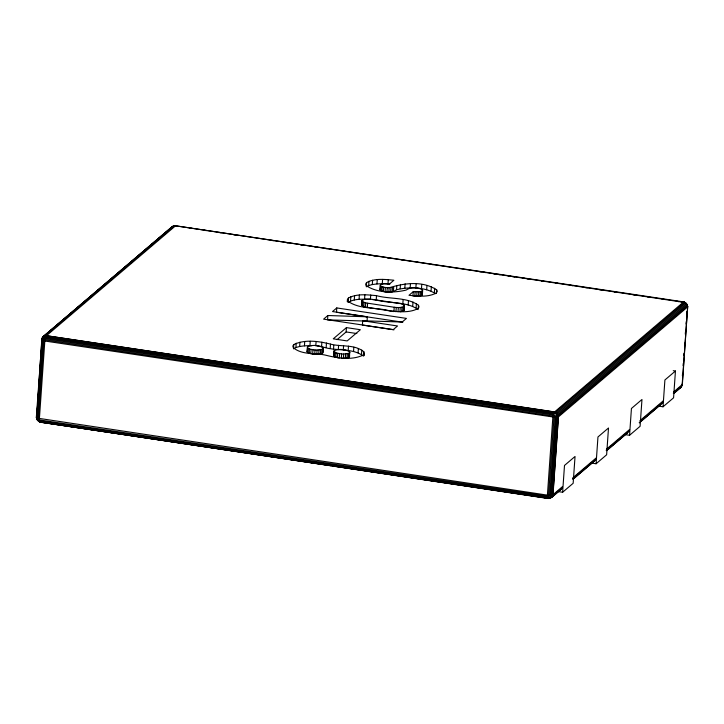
<?xml version="1.0" encoding="UTF-8"?>
<svg xmlns="http://www.w3.org/2000/svg" width="724" height="724" viewBox="0 0 724 724"><rect width="100%" height="100%" fill="white"/><g stroke="black" fill="none" stroke-linecap="round" stroke-linejoin="round"><path stroke-width="1.09" d="M562.503 486.609L553.027 494.673L547.407 495.144L36.725 418.038L41.757 339.891L42.562 337.167L172.448 226.458L174.457 225.635L684.225 301.989L686.56 303.7L687.61 306.94L558.466 416.861L556.276 417.467L44.825 341.013L41.757 339.891L42.562 337.167L172.448 226.458M118.555 433.767L40.064 422.173L38.282 421.124L37.404 418.354L42.843 340.542L44.245 335.827L173.389 225.906L176.421 226.123L175.905 225.508L46.092 336.008L44.825 341.013L39.386 418.825L39.775 422.011L548.095 498.492L551.552 497.542L561.028 489.478M293.473 348.859L293.772 344.543C305.103 339.14 318.696 341.212 330.497 344.099C341.23 347.049 354.488 344.045 363.846 351.764L364.253 355.602M294.279 348.416L295.908 347.52L296.207 343.194M295.908 347.52L299.646 346.488L299.953 342.171M299.646 346.488L304.433 345.846L304.732 341.52M307.057 351.502L307.7 346.633C312.46 344.696 318.651 345.067 323.04 347.773L322.596 353.24C317.836 355.167 311.646 354.796 307.257 352.099L307.401 350.959M307.257 352.099L307.356 347.185M307.981 352.688L308.279 348.362L307.555 347.773M309.184 353.24L309.483 348.914L308.279 348.362M304.433 345.846L309.935 345.62L310.243 341.303M310.786 353.71L311.085 349.393L309.483 348.914M312.668 354.072L312.976 349.755L311.085 349.393M314.714 354.308L315.021 349.982L312.976 349.755M315.791 345.846L316.089 341.52M316.777 354.38L317.085 350.063L322.035 349.384L323.239 348.362M318.723 354.308L319.031 349.982M320.415 354.072L320.714 349.755M363.846 351.764L363.538 356.09C351.312 347.221 335.103 351.764 321.583 346.488L321.89 342.162M321.737 353.71L322.035 349.384M322.596 353.24L322.895 348.914M323.04 347.773L322.94 352.688M367.05 321.112L367.349 316.795L327.863 315.519L327.565 319.845L365.919 321.076M326.162 347.339L326.47 343.013M330.198 348.425L330.497 344.099M333.483 349.683L333.782 345.366M393.965 329.818L362.398 325.076L362.697 320.75L402.182 322.026L406.445 318.397L336.778 307.935L336.479 312.252L402.825 322.225M339.583 353.746L339.275 358.072L334.588 356.688L333.664 355.502L334.307 350.633C339.067 348.697 345.257 349.068 349.647 351.774L349.203 357.24L343.393 358.38L341.321 358.299L341.628 353.982L336.09 352.914L333.963 351.185M333.864 356.099L334.162 351.774M334.307 350.633L333.664 355.502M334.588 356.688L334.886 352.362M335.791 357.24L336.09 352.914M337.393 357.71L337.692 353.384M338.307 349.638L338.606 345.321M343.294 349.909L343.592 345.592M343.393 358.38L343.692 354.054L348.642 353.384L349.846 352.362M347.276 301.763L347.429 299.6L348.407 298.035C356.923 293.455 367.249 294.786 376.516 295.663C390.082 299.419 406.481 296.831 418.472 305.266L419.033 306.94L418.065 308.505C409.549 313.085 399.214 311.754 389.946 310.877C376.38 307.13 359.982 309.718 347.991 301.274L347.429 299.6M337.076 339.656L346.135 331.945L346.434 327.619L360.362 329.71L347.185 340.923L333.257 338.832L346.434 327.619M348.407 298.035L348.099 302.361C354.778 298.487 362.977 299.166 370.417 299.338L370.724 295.021M345.33 358.299L345.638 353.982M350.543 301.021L350.841 296.695M347.022 358.072L347.321 353.746M348.19 350.488L348.497 346.163M348.344 357.71L348.642 353.384M349.203 357.24L349.502 352.914M349.647 351.774L349.547 356.688M354.28 299.989L354.579 295.663M353.538 351.511L353.846 347.194M359.068 299.347L359.366 295.021M358.072 352.85L358.371 348.534M361.991 300.686L362.914 301.863L365.72 302.885L394.209 307.248L393.91 311.573L363.81 306.741L361.683 305.003L361.991 300.686L364.516 299.293L370.208 299.066L400.752 303.655L404.282 305.266L404.173 310.18L402.969 311.211L399.965 311.8L400.263 307.474L403.277 306.886L404.481 305.863M361.882 305.6L362.19 301.274M362.335 300.134L361.683 305.003M362.606 306.189L362.914 301.863M363.81 306.741L364.118 302.415M364.57 299.121L364.869 294.795M361.484 354.416L361.783 350.09M366.308 286.858L366.616 282.541C374.878 278.088 384.915 279.383 393.91 280.233L389.639 283.862L384.091 283.654L380.543 284.632L380.109 289.998C384.924 292.84 391.856 293.057 396.544 289.745C409.277 286.695 424.219 286.912 435.703 293.645M365.412 307.211L365.72 302.885M367.104 286.423L368.679 285.555L368.978 281.238M367.303 307.573L367.602 303.256M368.679 285.555L372.308 284.559L372.607 280.233M372.308 284.559L376.951 283.935L377.258 279.609M418.173 309.591C406.182 301.148 389.784 303.736 376.218 299.989L376.516 295.663M380.109 289.998L380.227 285.138M380.77 290.541L381.077 286.224L380.408 285.681M376.951 283.935L382.299 283.718L382.598 279.392M381.874 291.048L382.182 286.731L381.077 286.224M383.34 291.482L383.648 287.156L382.182 286.731M385.077 291.817L385.376 287.491L383.648 287.156M386.951 292.025L387.25 287.7L385.376 287.491M389.856 284.143L387.974 283.926L388.281 279.609M388.842 292.098L389.15 287.772C404.173 283.12 422.599 280.532 436.672 289.862L437.215 291.491L436.273 293.003C428.002 297.455 417.974 296.161 408.979 295.311L413.241 291.682L420.345 291.682L422.345 290.912L422.481 289.862C417.667 287.021 410.725 286.813 406.037 290.116C393.105 293.12 377.611 293.139 366.217 285.681L365.665 284.052L366.616 282.541M390.625 292.025L390.933 287.7M392.173 291.817L392.48 287.491M393.385 291.482L393.693 287.156M396.544 289.745L396.843 285.419M395.956 311.8L396.254 307.474L394.209 307.248M398.019 311.881L398.327 307.555L400.263 307.474M400.173 288.749L400.481 284.423M401.648 311.573L401.956 307.248M402.825 303.98L403.123 299.664M402.969 311.211L403.277 306.886M404.825 288.116L405.123 283.799M403.829 310.732L404.137 306.415M404.282 305.266L404.173 310.18M408.173 305.012L408.472 300.686M410.164 287.899L410.463 283.582M413.241 291.682L412.942 295.998L420.047 295.998L422.354 294.731L422.662 290.405M412.707 306.352L413.006 302.035M414.816 296.216L415.123 291.89M415.848 288.116L416.146 283.79M416.707 296.279L417.015 291.962M416.119 307.917L416.418 303.591M418.49 296.216L418.798 291.89M418.246 308.505L418.472 305.266M420.047 295.998L420.345 291.682M421.468 288.74L421.775 284.423M421.25 295.673L421.558 291.347M422.047 295.238L422.345 290.912M426.662 289.745L426.961 285.419M431.061 291.039L431.368 286.722M434.373 292.559L434.672 288.233M436.445 293.102L436.672 289.862M36.824 419.305L36.39 417.06L37.44 420.3L39.558 421.549L550.611 498.094L549.733 495.325L555.172 417.513L556.575 412.798L685.719 302.876L686.298 304.723M562.62 492.248L564.494 465.451L575.037 456.473L573.164 483.279L562.62 492.248L558.222 491.587M596.087 463.758L597.961 436.961L608.504 427.984L606.631 454.79L596.087 463.758L591.689 463.098M629.563 435.269L631.437 408.472L641.971 399.494L640.097 426.3L629.563 435.269L625.165 434.608M658.632 406.119L663.03 406.779L664.904 379.982L675.447 371.005L673.248 370.679M675.447 371.005L673.573 397.811L663.03 406.779M682.388 375.883L682.542 373.62M683.094 365.729L683.257 363.475M683.809 355.584L683.963 353.321M684.515 345.429L684.678 343.176M685.302 334.153L685.465 331.9M686.017 324.008L686.171 321.746M686.723 313.854L686.886 311.601M686.596 305.646L687.691 306.297L682.162 384.752L680.687 387.621L673.8 393.485M42.064 338.144L36.309 417.703M685.719 302.876L683.601 301.971L554.113 412.327L552.846 417.341L547.407 495.144L548.095 498.492L549.543 498.365L551.272 496.899M684.442 302.451L174.457 225.635L45.322 335.547L45.422 337.628L43.757 340.805L38.309 418.617L39.775 422.011L549.543 498.365L547.579 497.877L548.566 495.279L554.005 417.467L553.444 413.947L684.705 302.288L683.936 301.827M293.772 344.543L292.804 346.099L293.365 347.773C302.713 355.502 315.972 352.498 326.705 355.448C338.515 358.335 352.099 360.407 363.43 355.004L364.407 353.448M379.928 289.455L380.236 288.957M687.61 306.94L687.176 304.695L558.041 414.617L557.236 417.332L551.797 495.144L552.303 496.745L551.552 497.542L550.837 495.279L556.276 417.467L557.426 413.612L686.56 303.7L687.275 305.962M547.579 497.877L549.733 495.325M42.843 340.542L45.422 337.628L553.444 413.947L556.575 412.798L558.041 414.617L558.466 416.861L553.027 494.673L552.303 496.745L561.77 488.691M46.363 334.488L64.445 319.094M66.165 317.628L68.753 315.429M70.472 313.963L73.911 311.039M75.64 309.573L78.219 307.374M80.798 305.175L82.527 303.709M85.106 301.51L86.826 300.044M90.274 297.112L91.993 295.645M116.962 274.396L132.456 261.21M134.175 259.744L141.922 253.147M143.651 251.681L146.23 249.481M148.809 247.282L150.538 245.816M153.117 243.617L155.696 241.418M158.285 239.219L160.004 237.753M327.863 315.519L323.601 319.148L393.268 329.61L397.53 325.981L362.697 320.75M336.778 307.935L332.515 311.555L367.349 316.795M687.538 305.799L558.403 415.721L552.801 495.768L562.276 487.704M572.829 477.822L596.078 458.03M606.404 449.242L629.654 429.459M639.98 420.662L663.229 400.879M673.555 392.082L682.361 384.444L687.691 306.297M572.793 478.582L595.852 459.134M606.178 450.337L629.428 430.554M640.613 421.024L663.003 401.974M673.329 393.177L681.936 385.856L682.243 384.109L681.438 386.833L673.691 393.422M572.965 479.161L595.345 460.111M606.54 450.581L628.921 431.531M639.256 422.735L662.496 402.951M573.073 479.225L594.603 460.898M606.649 450.645L627.31 433.052M639.364 422.798L660.885 404.472M556.575 412.798L554.466 411.893L45.322 335.547L43.313 336.379L42.164 340.226L36.725 418.038L37.44 420.3M679.755 388.173L680.687 387.621M176.194 225.671L174.457 225.635L176.421 226.123M382.299 283.718L387.974 283.926M387.25 287.7L389.15 287.772M396.254 307.474L398.327 307.555M309.935 345.62L311.89 345.692M315.021 349.982L317.085 350.063M341.628 353.982L343.692 354.054M372.353 299.555L376.218 299.989M316.75 345.954L321.583 346.488M189.824 228.141L192.05 228.476M204.331 230.313L206.566 230.657M218.847 232.494L221.082 232.838M233.363 234.676L235.599 235.01M271.328 240.386L273.563 240.721M285.844 242.567L288.08 242.902M300.36 244.748L302.587 245.083M310.406 246.251L312.641 246.585M314.877 246.92L317.103 247.264M324.922 248.432L327.158 248.766M329.384 249.101L331.619 249.436M343.9 251.282L346.135 251.617M358.416 253.463L360.652 253.798M372.932 255.644L375.168 255.979M387.449 257.825L389.684 258.16M401.965 260.007L404.191 260.341M416.481 262.188L418.707 262.522M430.988 264.369L433.224 264.703M479.007 271.581L481.234 271.916M483.469 272.251L485.704 272.586M493.515 273.762L495.75 274.097M497.985 274.432L500.221 274.767M508.031 275.944L510.266 276.278M512.501 276.613L514.728 276.948M522.547 278.125L524.782 278.459M527.018 278.794L529.244 279.129M541.525 280.975L543.76 281.31M556.041 283.156L558.276 283.491M570.557 285.337L572.793 285.672M585.073 287.519L587.309 287.853M599.59 289.7L601.825 290.034M614.106 291.881L616.341 292.215M633.084 294.731L635.319 295.066M647.6 296.912L649.835 297.247M662.116 299.093L664.351 299.428M676.632 301.274L678.868 301.609M681.094 301.944L683.329 302.279M346.135 331.945L356.851 333.547M120.79 434.101L133.071 435.948M135.307 436.282L147.587 438.129M149.814 438.463L330.696 465.641M332.931 465.975L548.421 498.347M39.295 421.712L40.399 422.029M421.513 293.645L422.354 294.731M37.404 418.354L39.558 421.549M44.245 335.827L45.422 337.628M553.444 413.947L555.172 417.513M548.566 495.279L547.434 497.162L39.404 420.834L38.309 418.617L39.349 419.902L547.371 496.23L548.566 495.279M45.15 338.705L43.757 340.805L44.942 339.855L552.973 416.182L554.005 417.467L553.172 415.024L45.15 338.705M555.57 412.209L553.769 413.033L45.748 336.705L45.322 335.547L555.57 412.209"/></g></svg>
